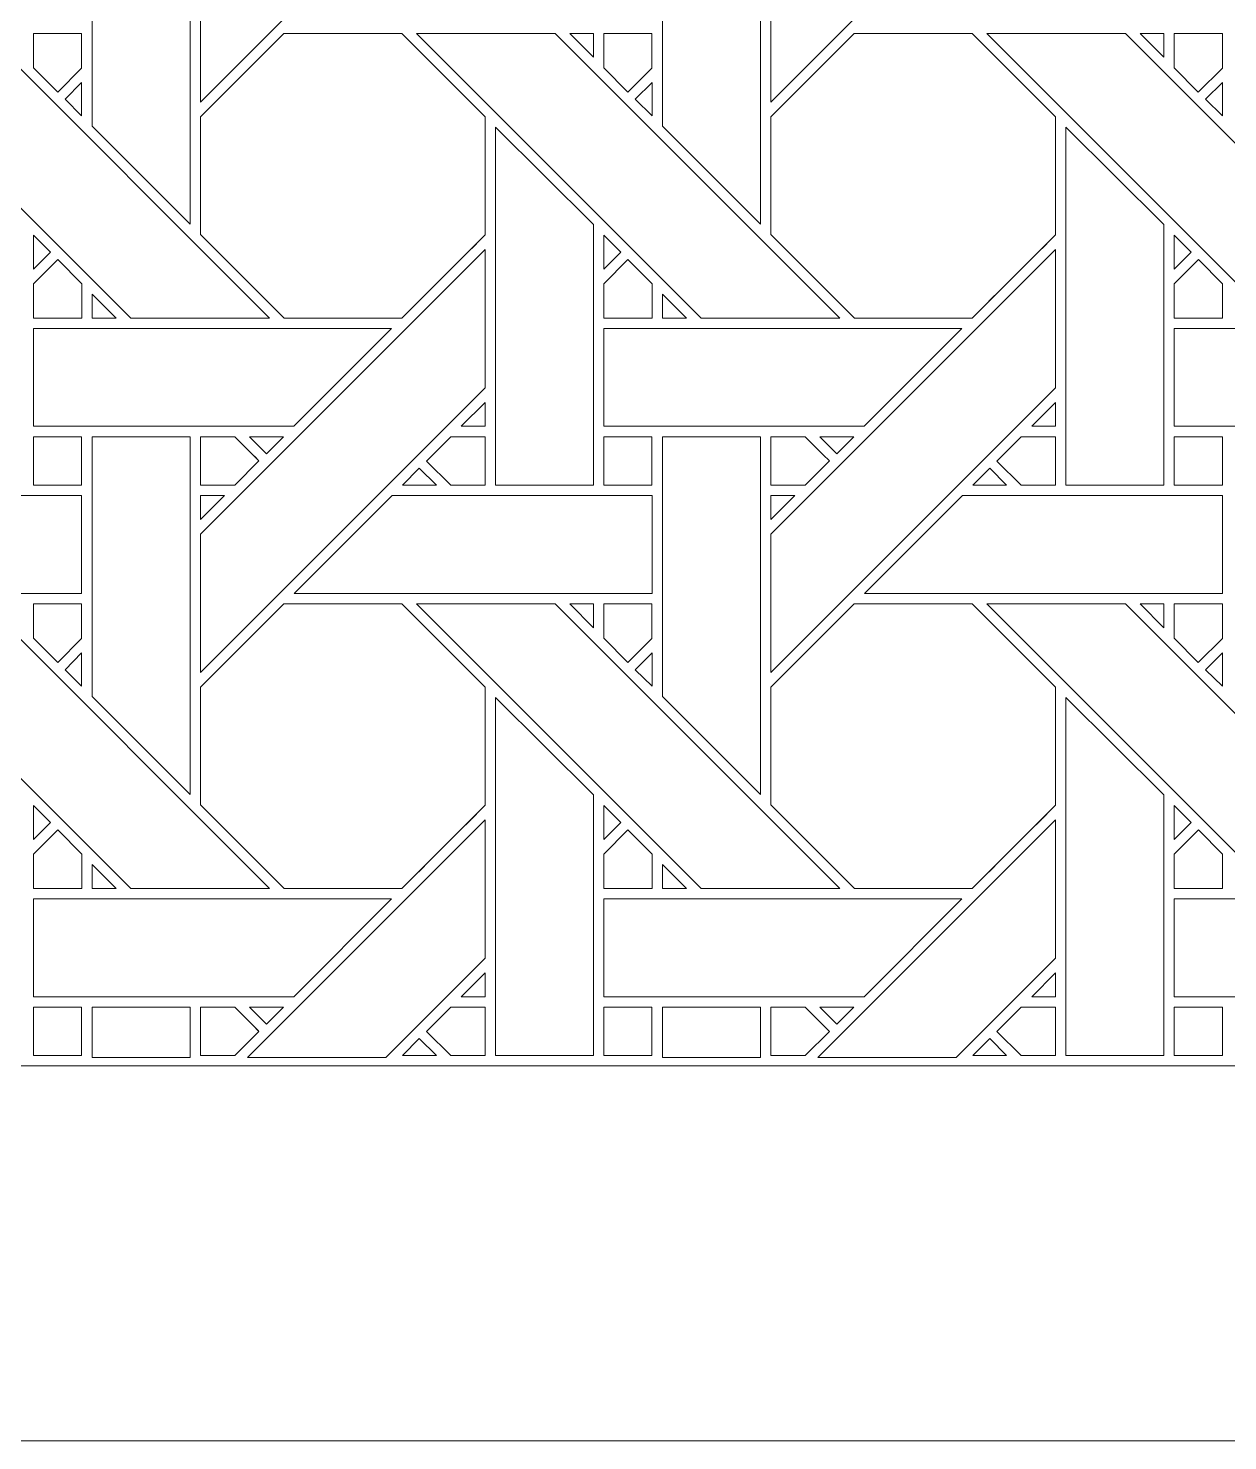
# Model space of a CAD drawing. Header units: inches. Extents: x 4.4 to 20.4, y 5.1 to 13.1.
# Drawn here: x 10.436 to 12.432, y 5.095 to 7.444 of the extents above; entities that cross this region are included whole.
import ezdxf

# ---------------------------------------------------------------- set-up
doc = ezdxf.new("R2010")
doc.units = ezdxf.units.IN
doc.header["$MEASUREMENT"] = 0
doc.layers.add('Design', color=7, linetype='Continuous', lineweight=0)

msp = doc.modelspace()

# ---------------------------------------------------------------- linework, layer by layer
at = {"layer": 'Design'}
for points, knots in [([(4.3829, 13.0948), (4.3829, 13.0948), (4.3829, 5.0948), (4.3829, 5.0948), (4.3829, 5.0948), (20.3829, 5.0948), (20.3829, 5.0948), (20.3829, 5.0948), (20.3829, 13.0948), (20.3829, 13.0948), (20.3829, 13.0948), (4.3829, 13.0948), (4.3829, 13.0948)], [0, 0, 0, 0, 1, 1, 1, 2, 2, 2, 3, 3, 3, 4, 4, 4, 4]), ([(5.0119, 5.7183), (5.0119, 5.7183), (19.7539, 5.7183), (19.7539, 5.7183), (19.7539, 5.7183), (19.7539, 12.4753), (19.7539, 12.4753), (19.7539, 12.4753), (5.0119, 12.4753), (5.0119, 12.4753), (5.0119, 12.4753), (5.0119, 5.7183), (5.0119, 5.7183)], [0, 0, 0, 0, 1, 1, 1, 2, 2, 2, 3, 3, 3, 4, 4, 4, 4]), ([(10.7229, 7.5515), (10.7229, 7.5515), (11.1966, 8.025), (11.1966, 8.025), (11.1966, 8.025), (11.1966, 7.795), (11.1966, 7.795), (11.1966, 7.795), (10.7229, 7.3214), (10.7229, 7.3214), (10.7229, 7.3214), (10.7229, 7.5515), (10.7229, 7.5515)], [0, 0, 0, 0, 1, 1, 1, 2, 2, 2, 3, 3, 3, 4, 4, 4, 4]), ([(11.6717, 7.5514), (11.6717, 7.5514), (12.1453, 8.025), (12.1453, 8.025), (12.1453, 8.025), (12.1453, 7.795), (12.1453, 7.795), (12.1453, 7.795), (11.6717, 7.3213), (11.6717, 7.3213), (11.6717, 7.3213), (11.6717, 7.5514), (11.6717, 7.5514)], [0, 0, 0, 0, 1, 1, 1, 2, 2, 2, 3, 3, 3, 4, 4, 4, 4]), ([(10.7058, 7.7136), (10.7058, 7.7136), (10.7058, 7.1184), (10.7058, 7.1184), (10.7058, 7.1184), (10.5429, 7.2814), (10.5429, 7.2814), (10.5429, 7.2814), (10.5429, 7.7136), (10.5429, 7.7136), (10.5429, 7.7136), (10.7058, 7.7136), (10.7058, 7.7136)], [0, 0, 0, 0, 1, 1, 1, 2, 2, 2, 3, 3, 3, 4, 4, 4, 4]), ([(11.6545, 7.7136), (11.6545, 7.7136), (11.6545, 7.1184), (11.6545, 7.1184), (11.6545, 7.1184), (11.4916, 7.2814), (11.4916, 7.2814), (11.4916, 7.2814), (11.4916, 7.7136), (11.4916, 7.7136), (11.4916, 7.7136), (11.6545, 7.7136), (11.6545, 7.7136)], [0, 0, 0, 0, 1, 1, 1, 2, 2, 2, 3, 3, 3, 4, 4, 4, 4]), ([(10.1334, 7.4357), (10.1334, 7.4357), (10.3643, 7.4357), (10.3643, 7.4357), (10.3643, 7.4357), (10.8379, 6.962), (10.8379, 6.962), (10.8379, 6.962), (10.6069, 6.962), (10.6069, 6.962), (10.6069, 6.962), (10.1334, 7.4357), (10.1334, 7.4357)], [0, 0, 0, 0, 1, 1, 1, 2, 2, 2, 3, 3, 3, 4, 4, 4, 4]), ([(10.5253, 7.4357), (10.5253, 7.4357), (10.5253, 7.3781), (10.5253, 7.3781), (10.5253, 7.3781), (10.4854, 7.3381), (10.4854, 7.3381), (10.4854, 7.3381), (10.445, 7.3785), (10.445, 7.3785), (10.445, 7.3785), (10.445, 7.4357), (10.445, 7.4357), (10.445, 7.4357), (10.5253, 7.4357), (10.5253, 7.4357)], [0, 0, 0, 0, 1, 1, 1, 2, 2, 2, 3, 3, 3, 4, 4, 4, 5, 5, 5, 5]), ([(10.4854, 7.3381), (10.4854, 7.3381), (10.445, 7.3785), (10.445, 7.3785), (10.445, 7.3785), (10.445, 7.4357), (10.445, 7.4357), (10.445, 7.4357), (10.5253, 7.4357), (10.5253, 7.4357), (10.5253, 7.4357), (10.5253, 7.3781), (10.5253, 7.3781), (10.5253, 7.3781), (10.4854, 7.3381), (10.4854, 7.3381)], [0, 0, 0, 0, 1, 1, 1, 2, 2, 2, 3, 3, 3, 4, 4, 4, 5, 5, 5, 5]), ([(10.7229, 7.1013), (10.7229, 7.1013), (10.7229, 7.297), (10.7229, 7.297), (10.7229, 7.297), (10.8616, 7.4357), (10.8616, 7.4357), (10.8616, 7.4357), (11.0578, 7.4357), (11.0578, 7.4357), (11.0578, 7.4357), (11.1966, 7.297), (11.1966, 7.297), (11.1966, 7.297), (11.1966, 7.1007), (11.1966, 7.1007), (11.1788, 7.0828), (11.0669, 6.9711), (11.0579, 6.962), (11.0579, 6.962), (10.8622, 6.962), (10.8622, 6.962), (10.8622, 6.962), (10.7229, 7.1013), (10.7229, 7.1013)], [0, 0, 0, 0, 1, 1, 1, 2, 2, 2, 3, 3, 3, 4, 4, 4, 5, 5, 5, 6, 6, 6, 7, 7, 7, 8, 8, 8, 8]), ([(10.7229, 7.1013), (10.7229, 7.1013), (10.7229, 7.297), (10.7229, 7.297), (10.7229, 7.297), (10.8616, 7.4357), (10.8616, 7.4357), (10.8616, 7.4357), (11.0578, 7.4357), (11.0578, 7.4357), (11.0578, 7.4357), (11.1966, 7.297), (11.1966, 7.297), (11.1966, 7.297), (11.1966, 7.1007), (11.1966, 7.1007), (11.1787, 7.0828), (11.0668, 6.971), (11.0579, 6.962), (11.0579, 6.962), (10.8622, 6.962), (10.8622, 6.962), (10.8622, 6.962), (10.7229, 7.1013), (10.7229, 7.1013)], [0, 0, 0, 0, 1, 1, 1, 2, 2, 2, 3, 3, 3, 4, 4, 4, 5, 5, 5, 6, 6, 6, 7, 7, 7, 8, 8, 8, 8]), ([(11.0821, 7.4357), (11.0821, 7.4357), (11.313, 7.4357), (11.313, 7.4357), (11.313, 7.4357), (11.7867, 6.962), (11.7867, 6.962), (11.7867, 6.962), (11.5556, 6.962), (11.5556, 6.962), (11.5556, 6.962), (11.0821, 7.4357), (11.0821, 7.4357)], [0, 0, 0, 0, 1, 1, 1, 2, 2, 2, 3, 3, 3, 4, 4, 4, 4]), ([(11.3766, 7.4357), (11.3766, 7.4357), (11.3766, 7.3959), (11.3766, 7.3959), (11.3766, 7.3959), (11.3372, 7.4357), (11.3372, 7.4357), (11.3372, 7.4357), (11.3766, 7.4357), (11.3766, 7.4357)], [0, 0, 0, 0, 1, 1, 1, 2, 2, 2, 3, 3, 3, 3]), ([(11.474, 7.4357), (11.474, 7.4357), (11.474, 7.3781), (11.474, 7.3781), (11.474, 7.3781), (11.4341, 7.3381), (11.4341, 7.3381), (11.4341, 7.3381), (11.3938, 7.3785), (11.3938, 7.3785), (11.3938, 7.3785), (11.3938, 7.4357), (11.3938, 7.4357), (11.3938, 7.4357), (11.474, 7.4357), (11.474, 7.4357)], [0, 0, 0, 0, 1, 1, 1, 2, 2, 2, 3, 3, 3, 4, 4, 4, 5, 5, 5, 5]), ([(11.4341, 7.3381), (11.4341, 7.3381), (11.3938, 7.3785), (11.3938, 7.3785), (11.3938, 7.3785), (11.3938, 7.4357), (11.3938, 7.4357), (11.3938, 7.4357), (11.474, 7.4357), (11.474, 7.4357), (11.474, 7.4357), (11.474, 7.3781), (11.474, 7.3781), (11.474, 7.3781), (11.4341, 7.3381), (11.4341, 7.3381)], [0, 0, 0, 0, 1, 1, 1, 2, 2, 2, 3, 3, 3, 4, 4, 4, 5, 5, 5, 5]), ([(11.6717, 7.1013), (11.6717, 7.1013), (11.6717, 7.297), (11.6717, 7.297), (11.6717, 7.297), (11.8104, 7.4357), (11.8104, 7.4357), (11.8104, 7.4357), (12.0066, 7.4357), (12.0066, 7.4357), (12.0066, 7.4357), (12.1453, 7.297), (12.1453, 7.297), (12.1453, 7.297), (12.1453, 7.1007), (12.1453, 7.1007), (12.1275, 7.0828), (12.0156, 6.9711), (12.0066, 6.962), (12.0066, 6.962), (11.8109, 6.962), (11.8109, 6.962), (11.8109, 6.962), (11.6717, 7.1013), (11.6717, 7.1013)], [0, 0, 0, 0, 1, 1, 1, 2, 2, 2, 3, 3, 3, 4, 4, 4, 5, 5, 5, 6, 6, 6, 7, 7, 7, 8, 8, 8, 8]), ([(11.6717, 7.1013), (11.6717, 7.1013), (11.6717, 7.297), (11.6717, 7.297), (11.6717, 7.297), (11.8104, 7.4357), (11.8104, 7.4357), (11.8104, 7.4357), (12.0066, 7.4357), (12.0066, 7.4357), (12.0066, 7.4357), (12.1453, 7.297), (12.1453, 7.297), (12.1453, 7.297), (12.1453, 7.1007), (12.1453, 7.1007), (12.1273, 7.0826), (12.0154, 6.9709), (12.0066, 6.962), (12.0066, 6.962), (11.8109, 6.962), (11.8109, 6.962), (11.8109, 6.962), (11.6717, 7.1013), (11.6717, 7.1013)], [0, 0, 0, 0, 1, 1, 1, 2, 2, 2, 3, 3, 3, 4, 4, 4, 5, 5, 5, 6, 6, 6, 7, 7, 7, 8, 8, 8, 8]), ([(12.0308, 7.4357), (12.0308, 7.4357), (12.2618, 7.4357), (12.2618, 7.4357), (12.2618, 7.4357), (12.7354, 6.962), (12.7354, 6.962), (12.7354, 6.962), (12.5044, 6.962), (12.5044, 6.962), (12.5044, 6.962), (12.0308, 7.4357), (12.0308, 7.4357)], [0, 0, 0, 0, 1, 1, 1, 2, 2, 2, 3, 3, 3, 4, 4, 4, 4]), ([(12.3253, 7.4357), (12.3253, 7.4357), (12.3253, 7.3959), (12.3253, 7.3959), (12.3253, 7.3959), (12.2859, 7.4357), (12.2859, 7.4357), (12.2859, 7.4357), (12.3253, 7.4357), (12.3253, 7.4357)], [0, 0, 0, 0, 1, 1, 1, 2, 2, 2, 3, 3, 3, 3]), ([(12.3425, 7.3785), (12.3425, 7.3785), (12.3425, 7.4357), (12.3425, 7.4357), (12.3425, 7.4357), (12.4228, 7.4357), (12.4228, 7.4357), (12.4228, 7.4357), (12.4228, 7.3781), (12.4228, 7.3781), (12.4228, 7.3781), (12.3828, 7.3381), (12.3828, 7.3381), (12.3828, 7.3381), (12.3425, 7.3785), (12.3425, 7.3785)], [0, 0, 0, 0, 1, 1, 1, 2, 2, 2, 3, 3, 3, 4, 4, 4, 5, 5, 5, 5]), ([(12.3828, 7.3381), (12.3828, 7.3381), (12.3425, 7.3785), (12.3425, 7.3785), (12.3425, 7.3785), (12.3425, 7.4357), (12.3425, 7.4357), (12.3425, 7.4357), (12.4228, 7.4357), (12.4228, 7.4357), (12.4228, 7.4357), (12.4228, 7.3781), (12.4228, 7.3781), (12.4228, 7.3781), (12.3828, 7.3381), (12.3828, 7.3381)], [0, 0, 0, 0, 1, 1, 1, 2, 2, 2, 3, 3, 3, 4, 4, 4, 5, 5, 5, 5]), ([(10.5253, 7.3538), (10.5253, 7.3538), (10.5253, 7.2987), (10.5253, 7.2987), (10.5253, 7.2987), (10.4976, 7.3261), (10.4976, 7.3261), (10.4976, 7.3261), (10.5253, 7.3538), (10.5253, 7.3538)], [0, 0, 0, 0, 1, 1, 1, 2, 2, 2, 3, 3, 3, 3]), ([(11.4741, 7.3538), (11.4741, 7.3538), (11.4741, 7.2987), (11.4741, 7.2987), (11.4741, 7.2987), (11.4463, 7.3261), (11.4463, 7.3261), (11.4463, 7.3261), (11.4741, 7.3538), (11.4741, 7.3538)], [0, 0, 0, 0, 1, 1, 1, 2, 2, 2, 3, 3, 3, 3]), ([(12.4228, 7.3539), (12.4228, 7.3539), (12.4228, 7.2987), (12.4228, 7.2987), (12.4228, 7.2987), (12.395, 7.3261), (12.395, 7.3261), (12.395, 7.3261), (12.4228, 7.3539), (12.4228, 7.3539)], [0, 0, 0, 0, 1, 1, 1, 2, 2, 2, 3, 3, 3, 3]), ([(11.3765, 7.1177), (11.3765, 7.1177), (11.3765, 6.684), (11.3765, 6.684), (11.3765, 6.684), (11.2137, 6.684), (11.2137, 6.684), (11.2137, 6.684), (11.2137, 7.2799), (11.2137, 7.2799), (11.2137, 7.2799), (11.3765, 7.1177), (11.3765, 7.1177)], [0, 0, 0, 0, 1, 1, 1, 2, 2, 2, 3, 3, 3, 4, 4, 4, 4]), ([(12.3252, 7.1177), (12.3252, 7.1177), (12.3252, 6.684), (12.3252, 6.684), (12.3252, 6.684), (12.1625, 6.684), (12.1625, 6.684), (12.1625, 6.684), (12.1625, 7.2799), (12.1625, 7.2799), (12.1625, 7.2799), (12.3252, 7.1177), (12.3252, 7.1177)], [0, 0, 0, 0, 1, 1, 1, 2, 2, 2, 3, 3, 3, 4, 4, 4, 4]), ([(10.4451, 7.0435), (10.4451, 7.0435), (10.4451, 7.1002), (10.4451, 7.1002), (10.4451, 7.1002), (10.4733, 7.0717), (10.4733, 7.0717), (10.4733, 7.0717), (10.4451, 7.0435), (10.4451, 7.0435)], [0, 0, 0, 0, 1, 1, 1, 2, 2, 2, 3, 3, 3, 3]), ([(11.3938, 7.0435), (11.3938, 7.0435), (11.3938, 7.1002), (11.3938, 7.1002), (11.3938, 7.1002), (11.422, 7.0717), (11.422, 7.0717), (11.422, 7.0717), (11.3938, 7.0435), (11.3938, 7.0435)], [0, 0, 0, 0, 1, 1, 1, 2, 2, 2, 3, 3, 3, 3]), ([(12.3425, 7.0435), (12.3425, 7.0435), (12.3425, 7.1002), (12.3425, 7.1002), (12.3425, 7.1002), (12.3707, 7.0717), (12.3707, 7.0717), (12.3707, 7.0717), (12.3425, 7.0435), (12.3425, 7.0435)], [0, 0, 0, 0, 1, 1, 1, 2, 2, 2, 3, 3, 3, 3]), ([(10.7229, 6.6027), (10.7229, 6.6027), (11.1966, 7.0763), (11.1966, 7.0763), (11.1966, 7.0763), (11.1966, 6.8463), (11.1966, 6.8463), (11.1966, 6.8463), (10.7229, 6.3726), (10.7229, 6.3726), (10.7229, 6.3726), (10.7229, 6.6027), (10.7229, 6.6027)], [0, 0, 0, 0, 1, 1, 1, 2, 2, 2, 3, 3, 3, 4, 4, 4, 4]), ([(11.6717, 6.6027), (11.6717, 6.6027), (12.1453, 7.0763), (12.1453, 7.0763), (12.1453, 7.0763), (12.1453, 6.8463), (12.1453, 6.8463), (12.1453, 6.8463), (11.6717, 6.3726), (11.6717, 6.3726), (11.6717, 6.3726), (11.6717, 6.6027), (11.6717, 6.6027)], [0, 0, 0, 0, 1, 1, 1, 2, 2, 2, 3, 3, 3, 4, 4, 4, 4]), ([(10.4451, 6.9618), (10.4451, 6.9618), (10.4451, 7.0191), (10.4451, 7.0191), (10.4451, 7.0191), (10.4854, 7.0594), (10.4854, 7.0594), (10.4854, 7.0594), (10.5257, 7.0191), (10.5257, 7.0191), (10.5257, 7.0191), (10.5257, 6.9618), (10.5257, 6.9618), (10.5257, 6.9618), (10.4451, 6.9618), (10.4451, 6.9618)], [0, 0, 0, 0, 1, 1, 1, 2, 2, 2, 3, 3, 3, 4, 4, 4, 5, 5, 5, 5]), ([(10.4451, 6.9618), (10.4451, 6.9618), (10.4451, 7.0191), (10.4451, 7.0191), (10.4451, 7.0191), (10.4854, 7.0594), (10.4854, 7.0594), (10.4854, 7.0594), (10.5257, 7.0191), (10.5257, 7.0191), (10.5257, 7.0191), (10.5257, 6.9618), (10.5257, 6.9618), (10.5257, 6.9618), (10.4451, 6.9618), (10.4451, 6.9618)], [0, 0, 0, 0, 1, 1, 1, 2, 2, 2, 3, 3, 3, 4, 4, 4, 5, 5, 5, 5]), ([(11.3938, 6.9618), (11.3938, 6.9618), (11.3938, 7.0191), (11.3938, 7.0191), (11.3938, 7.0191), (11.4341, 7.0594), (11.4341, 7.0594), (11.4341, 7.0594), (11.4745, 7.0191), (11.4745, 7.0191), (11.4745, 7.0191), (11.4745, 6.9618), (11.4745, 6.9618), (11.4745, 6.9618), (11.3938, 6.9618), (11.3938, 6.9618)], [0, 0, 0, 0, 1, 1, 1, 2, 2, 2, 3, 3, 3, 4, 4, 4, 5, 5, 5, 5]), ([(11.3938, 6.9618), (11.3938, 6.9618), (11.3938, 7.0191), (11.3938, 7.0191), (11.3938, 7.0191), (11.4341, 7.0594), (11.4341, 7.0594), (11.4341, 7.0594), (11.4745, 7.0191), (11.4745, 7.0191), (11.4745, 7.0191), (11.4745, 6.9618), (11.4745, 6.9618), (11.4745, 6.9618), (11.3938, 6.9618), (11.3938, 6.9618)], [0, 0, 0, 0, 1, 1, 1, 2, 2, 2, 3, 3, 3, 4, 4, 4, 5, 5, 5, 5]), ([(12.3425, 6.9618), (12.3425, 6.9618), (12.3425, 7.0191), (12.3425, 7.0191), (12.3425, 7.0191), (12.3829, 7.0594), (12.3829, 7.0594), (12.3829, 7.0594), (12.4232, 7.0191), (12.4232, 7.0191), (12.4232, 7.0191), (12.4232, 6.9618), (12.4232, 6.9618), (12.4232, 6.9618), (12.3425, 6.9618), (12.3425, 6.9618)], [0, 0, 0, 0, 1, 1, 1, 2, 2, 2, 3, 3, 3, 4, 4, 4, 5, 5, 5, 5]), ([(12.3829, 7.0594), (12.3829, 7.0594), (12.4232, 7.0191), (12.4232, 7.0191), (12.4232, 7.0191), (12.4232, 6.9618), (12.4232, 6.9618), (12.4232, 6.9618), (12.3425, 6.9618), (12.3425, 6.9618), (12.3425, 6.9618), (12.3425, 7.0191), (12.3425, 7.0191), (12.3425, 7.0191), (12.3829, 7.0594), (12.3829, 7.0594)], [0, 0, 0, 0, 1, 1, 1, 2, 2, 2, 3, 3, 3, 4, 4, 4, 5, 5, 5, 5]), ([(10.5827, 6.962), (10.5827, 6.962), (10.543, 6.962), (10.543, 6.962), (10.543, 6.962), (10.543, 7.0018), (10.543, 7.0018), (10.543, 7.0018), (10.5827, 6.962), (10.5827, 6.962)], [0, 0, 0, 0, 1, 1, 1, 2, 2, 2, 3, 3, 3, 3]), ([(11.5314, 6.962), (11.5314, 6.962), (11.4917, 6.962), (11.4917, 6.962), (11.4917, 6.962), (11.4917, 7.0018), (11.4917, 7.0018), (11.4917, 7.0018), (11.5314, 6.962), (11.5314, 6.962)], [0, 0, 0, 0, 1, 1, 1, 2, 2, 2, 3, 3, 3, 3]), ([(10.4451, 6.7821), (10.4451, 6.7821), (10.4451, 6.9448), (10.4451, 6.9448), (10.4451, 6.9448), (11.0408, 6.9448), (11.0408, 6.9448), (11.0408, 6.9448), (10.8781, 6.7821), (10.8781, 6.7821), (10.8781, 6.7821), (10.4451, 6.7821), (10.4451, 6.7821)], [0, 0, 0, 0, 1, 1, 1, 2, 2, 2, 3, 3, 3, 4, 4, 4, 4]), ([(11.3938, 6.7821), (11.3938, 6.7821), (11.3938, 6.9448), (11.3938, 6.9448), (11.3938, 6.9448), (11.9895, 6.9448), (11.9895, 6.9448), (11.9895, 6.9448), (11.8268, 6.7821), (11.8268, 6.7821), (11.8268, 6.7821), (11.3938, 6.7821), (11.3938, 6.7821)], [0, 0, 0, 0, 1, 1, 1, 2, 2, 2, 3, 3, 3, 4, 4, 4, 4]), ([(12.3425, 6.7821), (12.3425, 6.7821), (12.3425, 6.9448), (12.3425, 6.9448), (12.3425, 6.9448), (12.9383, 6.9448), (12.9383, 6.9448), (12.9383, 6.9448), (12.7755, 6.7821), (12.7755, 6.7821), (12.7755, 6.7821), (12.3425, 6.7821), (12.3425, 6.7821)], [0, 0, 0, 0, 1, 1, 1, 2, 2, 2, 3, 3, 3, 4, 4, 4, 4]), ([(11.1568, 6.7821), (11.1568, 6.7821), (11.1966, 6.8219), (11.1966, 6.8219), (11.1966, 6.8219), (11.1966, 6.7821), (11.1966, 6.7821), (11.1966, 6.7821), (11.1568, 6.7821), (11.1568, 6.7821)], [0, 0, 0, 0, 1, 1, 1, 2, 2, 2, 3, 3, 3, 3]), ([(12.1056, 6.7821), (12.1056, 6.7821), (12.1453, 6.8219), (12.1453, 6.8219), (12.1453, 6.8219), (12.1453, 6.7821), (12.1453, 6.7821), (12.1453, 6.7821), (12.1056, 6.7821), (12.1056, 6.7821)], [0, 0, 0, 0, 1, 1, 1, 2, 2, 2, 3, 3, 3, 3]), ([(10.4451, 6.684), (10.4451, 6.684), (10.4451, 6.7648), (10.4451, 6.7648), (10.4451, 6.7648), (10.5253, 6.7648), (10.5253, 6.7648), (10.5253, 6.7648), (10.5253, 6.684), (10.5253, 6.684), (10.5253, 6.684), (10.4451, 6.684), (10.4451, 6.684)], [0, 0, 0, 0, 1, 1, 1, 2, 2, 2, 3, 3, 3, 4, 4, 4, 4]), ([(10.4451, 6.7648), (10.4451, 6.7648), (10.5253, 6.7648), (10.5253, 6.7648), (10.5253, 6.7648), (10.5253, 6.684), (10.5253, 6.684), (10.5253, 6.684), (10.4451, 6.684), (10.4451, 6.684), (10.4451, 6.684), (10.4451, 6.7648), (10.4451, 6.7648)], [0, 0, 0, 0, 1, 1, 1, 2, 2, 2, 3, 3, 3, 4, 4, 4, 4]), ([(10.7058, 6.7648), (10.7058, 6.7648), (10.7058, 6.1697), (10.7058, 6.1697), (10.7058, 6.1697), (10.5429, 6.3326), (10.5429, 6.3326), (10.5429, 6.3326), (10.5429, 6.7648), (10.5429, 6.7648), (10.5429, 6.7648), (10.7058, 6.7648), (10.7058, 6.7648)], [0, 0, 0, 0, 1, 1, 1, 2, 2, 2, 3, 3, 3, 4, 4, 4, 4]), ([(10.8203, 6.7245), (10.8203, 6.7245), (10.7799, 6.684), (10.7799, 6.684), (10.7799, 6.684), (10.7229, 6.684), (10.7229, 6.684), (10.7229, 6.684), (10.7229, 6.7648), (10.7229, 6.7648), (10.7229, 6.7648), (10.78, 6.7648), (10.78, 6.7648), (10.7851, 6.7597), (10.8159, 6.7289), (10.8203, 6.7245)], [0, 0, 0, 0, 1, 1, 1, 2, 2, 2, 3, 3, 3, 4, 4, 4, 5, 5, 5, 5]), ([(10.7229, 6.7648), (10.7229, 6.7648), (10.78, 6.7648), (10.78, 6.7648), (10.7855, 6.7594), (10.8203, 6.7245), (10.8203, 6.7245), (10.8203, 6.7245), (10.7799, 6.684), (10.7799, 6.684), (10.7799, 6.684), (10.7229, 6.684), (10.7229, 6.684), (10.7229, 6.684), (10.7229, 6.7648), (10.7229, 6.7648)], [0, 0, 0, 0, 1, 1, 1, 2, 2, 2, 3, 3, 3, 4, 4, 4, 5, 5, 5, 5]), ([(10.8608, 6.7648), (10.8608, 6.7648), (10.8325, 6.7366), (10.8325, 6.7366), (10.8325, 6.7366), (10.8044, 6.7648), (10.8044, 6.7648), (10.8044, 6.7648), (10.8608, 6.7648), (10.8608, 6.7648)], [0, 0, 0, 0, 1, 1, 1, 2, 2, 2, 3, 3, 3, 3]), ([(11.1395, 6.684), (11.1395, 6.684), (11.0991, 6.7244), (11.0991, 6.7244), (11.0991, 6.7244), (11.1396, 6.7648), (11.1396, 6.7648), (11.1396, 6.7648), (11.1966, 6.7648), (11.1966, 6.7648), (11.1966, 6.7648), (11.1966, 6.684), (11.1966, 6.684), (11.1966, 6.684), (11.1395, 6.684), (11.1395, 6.684)], [0, 0, 0, 0, 1, 1, 1, 2, 2, 2, 3, 3, 3, 4, 4, 4, 5, 5, 5, 5]), ([(11.0991, 6.7244), (11.0991, 6.7244), (11.1396, 6.7648), (11.1396, 6.7648), (11.1396, 6.7648), (11.1966, 6.7648), (11.1966, 6.7648), (11.1966, 6.7648), (11.1966, 6.684), (11.1966, 6.684), (11.1966, 6.684), (11.1395, 6.684), (11.1395, 6.684), (11.1395, 6.684), (11.0991, 6.7244), (11.0991, 6.7244)], [0, 0, 0, 0, 1, 1, 1, 2, 2, 2, 3, 3, 3, 4, 4, 4, 5, 5, 5, 5]), ([(11.3938, 6.684), (11.3938, 6.684), (11.3938, 6.7648), (11.3938, 6.7648), (11.3938, 6.7648), (11.474, 6.7648), (11.474, 6.7648), (11.474, 6.7648), (11.474, 6.684), (11.474, 6.684), (11.474, 6.684), (11.3938, 6.684), (11.3938, 6.684)], [0, 0, 0, 0, 1, 1, 1, 2, 2, 2, 3, 3, 3, 4, 4, 4, 4]), ([(11.3938, 6.7648), (11.3938, 6.7648), (11.474, 6.7648), (11.474, 6.7648), (11.474, 6.7648), (11.474, 6.684), (11.474, 6.684), (11.474, 6.684), (11.3938, 6.684), (11.3938, 6.684), (11.3938, 6.684), (11.3938, 6.7648), (11.3938, 6.7648)], [0, 0, 0, 0, 1, 1, 1, 2, 2, 2, 3, 3, 3, 4, 4, 4, 4]), ([(11.6545, 6.7648), (11.6545, 6.7648), (11.6545, 6.1697), (11.6545, 6.1697), (11.6545, 6.1697), (11.4916, 6.3326), (11.4916, 6.3326), (11.4916, 6.3326), (11.4916, 6.7648), (11.4916, 6.7648), (11.4916, 6.7648), (11.6545, 6.7648), (11.6545, 6.7648)], [0, 0, 0, 0, 1, 1, 1, 2, 2, 2, 3, 3, 3, 4, 4, 4, 4]), ([(11.7691, 6.7245), (11.7691, 6.7245), (11.7286, 6.684), (11.7286, 6.684), (11.7286, 6.684), (11.6717, 6.684), (11.6717, 6.684), (11.6717, 6.684), (11.6717, 6.7648), (11.6717, 6.7648), (11.6717, 6.7648), (11.7287, 6.7648), (11.7287, 6.7648), (11.7339, 6.7597), (11.7646, 6.7289), (11.7691, 6.7245)], [0, 0, 0, 0, 1, 1, 1, 2, 2, 2, 3, 3, 3, 4, 4, 4, 5, 5, 5, 5]), ([(11.6717, 6.7648), (11.6717, 6.7648), (11.7287, 6.7648), (11.7287, 6.7648), (11.734, 6.7595), (11.7648, 6.7287), (11.7691, 6.7245), (11.7691, 6.7245), (11.7286, 6.684), (11.7286, 6.684), (11.7286, 6.684), (11.6717, 6.684), (11.6717, 6.684), (11.6717, 6.684), (11.6717, 6.7648), (11.6717, 6.7648)], [0, 0, 0, 0, 1, 1, 1, 2, 2, 2, 3, 3, 3, 4, 4, 4, 5, 5, 5, 5]), ([(11.8096, 6.7648), (11.8096, 6.7648), (11.7813, 6.7366), (11.7813, 6.7366), (11.7813, 6.7366), (11.7531, 6.7648), (11.7531, 6.7648), (11.7531, 6.7648), (11.8096, 6.7648), (11.8096, 6.7648)], [0, 0, 0, 0, 1, 1, 1, 2, 2, 2, 3, 3, 3, 3]), ([(12.0882, 6.684), (12.0882, 6.684), (12.0479, 6.7244), (12.0479, 6.7244), (12.0479, 6.7244), (12.0883, 6.7648), (12.0883, 6.7648), (12.0883, 6.7648), (12.1453, 6.7648), (12.1453, 6.7648), (12.1453, 6.7648), (12.1453, 6.684), (12.1453, 6.684), (12.1453, 6.684), (12.0882, 6.684), (12.0882, 6.684)], [0, 0, 0, 0, 1, 1, 1, 2, 2, 2, 3, 3, 3, 4, 4, 4, 5, 5, 5, 5]), ([(12.0479, 6.7244), (12.0479, 6.7244), (12.0883, 6.7648), (12.0883, 6.7648), (12.0883, 6.7648), (12.1453, 6.7648), (12.1453, 6.7648), (12.1453, 6.7648), (12.1453, 6.684), (12.1453, 6.684), (12.1453, 6.684), (12.0882, 6.684), (12.0882, 6.684), (12.0882, 6.684), (12.0479, 6.7244), (12.0479, 6.7244)], [0, 0, 0, 0, 1, 1, 1, 2, 2, 2, 3, 3, 3, 4, 4, 4, 5, 5, 5, 5]), ([(12.3425, 6.7648), (12.3425, 6.7648), (12.4228, 6.7648), (12.4228, 6.7648), (12.4228, 6.7648), (12.4228, 6.684), (12.4228, 6.684), (12.4228, 6.684), (12.3425, 6.684), (12.3425, 6.684), (12.3425, 6.684), (12.3425, 6.7648), (12.3425, 6.7648)], [0, 0, 0, 0, 1, 1, 1, 2, 2, 2, 3, 3, 3, 4, 4, 4, 4]), ([(12.4228, 6.7648), (12.4228, 6.7648), (12.4228, 6.684), (12.4228, 6.684), (12.4228, 6.684), (12.3425, 6.684), (12.3425, 6.684), (12.3425, 6.684), (12.3425, 6.7648), (12.3425, 6.7648), (12.3425, 6.7648), (12.4228, 6.7648), (12.4228, 6.7648)], [0, 0, 0, 0, 1, 1, 1, 2, 2, 2, 3, 3, 3, 4, 4, 4, 4]), ([(11.1153, 6.684), (11.1153, 6.684), (11.0588, 6.684), (11.0588, 6.684), (11.0588, 6.684), (11.087, 6.7123), (11.087, 6.7123), (11.087, 6.7123), (11.1153, 6.684), (11.1153, 6.684)], [0, 0, 0, 0, 1, 1, 1, 2, 2, 2, 3, 3, 3, 3]), ([(12.064, 6.684), (12.064, 6.684), (12.0075, 6.684), (12.0075, 6.684), (12.0075, 6.684), (12.0358, 6.7123), (12.0358, 6.7123), (12.0358, 6.7123), (12.064, 6.684), (12.064, 6.684)], [0, 0, 0, 0, 1, 1, 1, 2, 2, 2, 3, 3, 3, 3]), ([(9.9301, 6.5041), (9.9301, 6.5041), (10.0929, 6.6669), (10.0929, 6.6669), (10.0929, 6.6669), (10.5253, 6.6669), (10.5253, 6.6669), (10.5253, 6.6669), (10.5253, 6.5041), (10.5253, 6.5041), (10.5253, 6.5041), (9.9301, 6.5041), (9.9301, 6.5041)], [0, 0, 0, 0, 1, 1, 1, 2, 2, 2, 3, 3, 3, 4, 4, 4, 4]), ([(10.7628, 6.6669), (10.7628, 6.6669), (10.7229, 6.6271), (10.7229, 6.6271), (10.7229, 6.6271), (10.7229, 6.6669), (10.7229, 6.6669), (10.7229, 6.6669), (10.7628, 6.6669), (10.7628, 6.6669)], [0, 0, 0, 0, 1, 1, 1, 2, 2, 2, 3, 3, 3, 3]), ([(10.8788, 6.5041), (10.8788, 6.5041), (11.0416, 6.6669), (11.0416, 6.6669), (11.0416, 6.6669), (11.4741, 6.6669), (11.4741, 6.6669), (11.4741, 6.6669), (11.4741, 6.5041), (11.4741, 6.5041), (11.4741, 6.5041), (10.8788, 6.5041), (10.8788, 6.5041)], [0, 0, 0, 0, 1, 1, 1, 2, 2, 2, 3, 3, 3, 4, 4, 4, 4]), ([(11.7115, 6.6669), (11.7115, 6.6669), (11.6717, 6.6271), (11.6717, 6.6271), (11.6717, 6.6271), (11.6717, 6.6669), (11.6717, 6.6669), (11.6717, 6.6669), (11.7115, 6.6669), (11.7115, 6.6669)], [0, 0, 0, 0, 1, 1, 1, 2, 2, 2, 3, 3, 3, 3]), ([(11.8275, 6.5041), (11.8275, 6.5041), (11.9904, 6.6669), (11.9904, 6.6669), (11.9904, 6.6669), (12.4228, 6.6669), (12.4228, 6.6669), (12.4228, 6.6669), (12.4228, 6.5041), (12.4228, 6.5041), (12.4228, 6.5041), (11.8275, 6.5041), (11.8275, 6.5041)], [0, 0, 0, 0, 1, 1, 1, 2, 2, 2, 3, 3, 3, 4, 4, 4, 4]), ([(10.1334, 6.487), (10.1334, 6.487), (10.3643, 6.487), (10.3643, 6.487), (10.3643, 6.487), (10.838, 6.0133), (10.838, 6.0133), (10.838, 6.0133), (10.6069, 6.0133), (10.6069, 6.0133), (10.6069, 6.0133), (10.1334, 6.487), (10.1334, 6.487)], [0, 0, 0, 0, 1, 1, 1, 2, 2, 2, 3, 3, 3, 4, 4, 4, 4]), ([(10.445, 6.487), (10.445, 6.487), (10.5253, 6.487), (10.5253, 6.487), (10.5253, 6.487), (10.5253, 6.4294), (10.5253, 6.4294), (10.5253, 6.4294), (10.4854, 6.3894), (10.4854, 6.3894), (10.4854, 6.3894), (10.445, 6.4297), (10.445, 6.4297), (10.445, 6.4297), (10.445, 6.487), (10.445, 6.487)], [0, 0, 0, 0, 1, 1, 1, 2, 2, 2, 3, 3, 3, 4, 4, 4, 5, 5, 5, 5]), ([(10.4854, 6.3894), (10.4854, 6.3894), (10.445, 6.4297), (10.445, 6.4297), (10.445, 6.4297), (10.445, 6.487), (10.445, 6.487), (10.445, 6.487), (10.5253, 6.487), (10.5253, 6.487), (10.5253, 6.487), (10.5253, 6.4294), (10.5253, 6.4294), (10.5253, 6.4294), (10.4854, 6.3894), (10.4854, 6.3894)], [0, 0, 0, 0, 1, 1, 1, 2, 2, 2, 3, 3, 3, 4, 4, 4, 5, 5, 5, 5]), ([(10.7229, 6.1526), (10.7229, 6.1526), (10.7229, 6.3482), (10.7229, 6.3482), (10.7229, 6.3482), (10.8616, 6.4869), (10.8616, 6.4869), (10.8616, 6.4869), (11.0578, 6.4869), (11.0578, 6.4869), (11.0578, 6.4869), (11.1966, 6.3482), (11.1966, 6.3482), (11.1966, 6.3482), (11.1966, 6.152), (11.1966, 6.152), (11.1788, 6.1341), (11.0669, 6.0223), (11.0579, 6.0133), (11.0579, 6.0133), (10.8622, 6.0133), (10.8622, 6.0133), (10.8622, 6.0133), (10.7229, 6.1526), (10.7229, 6.1526)], [0, 0, 0, 0, 1, 1, 1, 2, 2, 2, 3, 3, 3, 4, 4, 4, 5, 5, 5, 6, 6, 6, 7, 7, 7, 8, 8, 8, 8]), ([(10.8622, 6.0133), (10.8622, 6.0133), (10.7229, 6.1526), (10.7229, 6.1526), (10.7229, 6.1526), (10.7229, 6.3482), (10.7229, 6.3482), (10.7229, 6.3482), (10.8616, 6.4869), (10.8616, 6.4869), (10.8616, 6.4869), (11.0578, 6.4869), (11.0578, 6.4869), (11.0578, 6.4869), (11.1966, 6.3482), (11.1966, 6.3482), (11.1966, 6.3482), (11.1966, 6.152), (11.1966, 6.152), (11.1786, 6.1339), (11.0667, 6.0222), (11.0579, 6.0133), (11.0579, 6.0133), (10.8622, 6.0133), (10.8622, 6.0133)], [0, 0, 0, 0, 1, 1, 1, 2, 2, 2, 3, 3, 3, 4, 4, 4, 5, 5, 5, 6, 6, 6, 7, 7, 7, 8, 8, 8, 8]), ([(11.0821, 6.487), (11.0821, 6.487), (11.313, 6.487), (11.313, 6.487), (11.313, 6.487), (11.7867, 6.0133), (11.7867, 6.0133), (11.7867, 6.0133), (11.5556, 6.0133), (11.5556, 6.0133), (11.5556, 6.0133), (11.0821, 6.487), (11.0821, 6.487)], [0, 0, 0, 0, 1, 1, 1, 2, 2, 2, 3, 3, 3, 4, 4, 4, 4]), ([(11.3766, 6.487), (11.3766, 6.487), (11.3766, 6.4471), (11.3766, 6.4471), (11.3766, 6.4471), (11.3372, 6.487), (11.3372, 6.487), (11.3372, 6.487), (11.3766, 6.487), (11.3766, 6.487)], [0, 0, 0, 0, 1, 1, 1, 2, 2, 2, 3, 3, 3, 3]), ([(11.3938, 6.487), (11.3938, 6.487), (11.474, 6.487), (11.474, 6.487), (11.474, 6.487), (11.474, 6.4294), (11.474, 6.4294), (11.474, 6.4294), (11.4341, 6.3894), (11.4341, 6.3894), (11.4341, 6.3894), (11.3938, 6.4297), (11.3938, 6.4297), (11.3938, 6.4297), (11.3938, 6.487), (11.3938, 6.487)], [0, 0, 0, 0, 1, 1, 1, 2, 2, 2, 3, 3, 3, 4, 4, 4, 5, 5, 5, 5]), ([(11.4341, 6.3894), (11.4341, 6.3894), (11.3938, 6.4297), (11.3938, 6.4297), (11.3938, 6.4297), (11.3938, 6.487), (11.3938, 6.487), (11.3938, 6.487), (11.474, 6.487), (11.474, 6.487), (11.474, 6.487), (11.474, 6.4294), (11.474, 6.4294), (11.474, 6.4294), (11.4341, 6.3894), (11.4341, 6.3894)], [0, 0, 0, 0, 1, 1, 1, 2, 2, 2, 3, 3, 3, 4, 4, 4, 5, 5, 5, 5]), ([(11.6717, 6.1526), (11.6717, 6.1526), (11.6717, 6.3482), (11.6717, 6.3482), (11.6717, 6.3482), (11.8104, 6.4869), (11.8104, 6.4869), (11.8104, 6.4869), (12.0066, 6.4869), (12.0066, 6.4869), (12.0066, 6.4869), (12.1453, 6.3482), (12.1453, 6.3482), (12.1453, 6.3482), (12.1453, 6.152), (12.1453, 6.152), (12.1275, 6.1341), (12.0156, 6.0223), (12.0066, 6.0133), (12.0066, 6.0133), (11.8109, 6.0133), (11.8109, 6.0133), (11.8109, 6.0133), (11.6717, 6.1526), (11.6717, 6.1526)], [0, 0, 0, 0, 1, 1, 1, 2, 2, 2, 3, 3, 3, 4, 4, 4, 5, 5, 5, 6, 6, 6, 7, 7, 7, 8, 8, 8, 8]), ([(11.8109, 6.0133), (11.8109, 6.0133), (11.6717, 6.1526), (11.6717, 6.1526), (11.6717, 6.1526), (11.6717, 6.3482), (11.6717, 6.3482), (11.6717, 6.3482), (11.8104, 6.4869), (11.8104, 6.4869), (11.8104, 6.4869), (12.0066, 6.4869), (12.0066, 6.4869), (12.0066, 6.4869), (12.1453, 6.3482), (12.1453, 6.3482), (12.1453, 6.3482), (12.1453, 6.152), (12.1453, 6.152), (12.1274, 6.1339), (12.0155, 6.0222), (12.0066, 6.0133), (12.0066, 6.0133), (11.8109, 6.0133), (11.8109, 6.0133)], [0, 0, 0, 0, 1, 1, 1, 2, 2, 2, 3, 3, 3, 4, 4, 4, 5, 5, 5, 6, 6, 6, 7, 7, 7, 8, 8, 8, 8]), ([(12.0308, 6.487), (12.0308, 6.487), (12.2618, 6.487), (12.2618, 6.487), (12.2618, 6.487), (12.7354, 6.0133), (12.7354, 6.0133), (12.7354, 6.0133), (12.5044, 6.0133), (12.5044, 6.0133), (12.5044, 6.0133), (12.0308, 6.487), (12.0308, 6.487)], [0, 0, 0, 0, 1, 1, 1, 2, 2, 2, 3, 3, 3, 4, 4, 4, 4]), ([(12.3253, 6.487), (12.3253, 6.487), (12.3253, 6.4471), (12.3253, 6.4471), (12.3253, 6.4471), (12.2859, 6.487), (12.2859, 6.487), (12.2859, 6.487), (12.3253, 6.487), (12.3253, 6.487)], [0, 0, 0, 0, 1, 1, 1, 2, 2, 2, 3, 3, 3, 3]), ([(12.3425, 6.487), (12.3425, 6.487), (12.4228, 6.487), (12.4228, 6.487), (12.4228, 6.487), (12.4228, 6.4294), (12.4228, 6.4294), (12.4228, 6.4294), (12.3828, 6.3894), (12.3828, 6.3894), (12.3828, 6.3894), (12.3425, 6.4297), (12.3425, 6.4297), (12.3425, 6.4297), (12.3425, 6.487), (12.3425, 6.487)], [0, 0, 0, 0, 1, 1, 1, 2, 2, 2, 3, 3, 3, 4, 4, 4, 5, 5, 5, 5]), ([(12.3828, 6.3894), (12.3828, 6.3894), (12.3425, 6.4297), (12.3425, 6.4297), (12.3425, 6.4297), (12.3425, 6.487), (12.3425, 6.487), (12.3425, 6.487), (12.4228, 6.487), (12.4228, 6.487), (12.4228, 6.487), (12.4228, 6.4294), (12.4228, 6.4294), (12.4228, 6.4294), (12.3828, 6.3894), (12.3828, 6.3894)], [0, 0, 0, 0, 1, 1, 1, 2, 2, 2, 3, 3, 3, 4, 4, 4, 5, 5, 5, 5]), ([(10.5253, 6.4051), (10.5253, 6.4051), (10.5253, 6.35), (10.5253, 6.35), (10.5253, 6.35), (10.4976, 6.3773), (10.4976, 6.3773), (10.4976, 6.3773), (10.5253, 6.4051), (10.5253, 6.4051)], [0, 0, 0, 0, 1, 1, 1, 2, 2, 2, 3, 3, 3, 3]), ([(11.4741, 6.4051), (11.4741, 6.4051), (11.4741, 6.35), (11.4741, 6.35), (11.4741, 6.35), (11.4463, 6.3773), (11.4463, 6.3773), (11.4463, 6.3773), (11.4741, 6.4051), (11.4741, 6.4051)], [0, 0, 0, 0, 1, 1, 1, 2, 2, 2, 3, 3, 3, 3]), ([(12.4228, 6.4051), (12.4228, 6.4051), (12.4228, 6.35), (12.4228, 6.35), (12.4228, 6.35), (12.395, 6.3773), (12.395, 6.3773), (12.395, 6.3773), (12.4228, 6.4051), (12.4228, 6.4051)], [0, 0, 0, 0, 1, 1, 1, 2, 2, 2, 3, 3, 3, 3]), ([(11.3765, 5.7353), (11.3765, 5.7353), (11.2137, 5.7353), (11.2137, 5.7353), (11.2137, 5.7353), (11.2137, 6.3311), (11.2137, 6.3311), (11.2137, 6.3311), (11.3765, 6.169), (11.3765, 6.169), (11.3765, 6.169), (11.3765, 5.7353), (11.3765, 5.7353)], [0, 0, 0, 0, 1, 1, 1, 2, 2, 2, 3, 3, 3, 4, 4, 4, 4]), ([(12.3252, 5.7353), (12.3252, 5.7353), (12.1625, 5.7353), (12.1625, 5.7353), (12.1625, 5.7353), (12.1625, 6.3311), (12.1625, 6.3311), (12.1625, 6.3311), (12.3252, 6.169), (12.3252, 6.169), (12.3252, 6.169), (12.3252, 5.7353), (12.3252, 5.7353)], [0, 0, 0, 0, 1, 1, 1, 2, 2, 2, 3, 3, 3, 4, 4, 4, 4]), ([(10.4733, 6.1229), (10.4733, 6.1229), (10.4451, 6.0947), (10.4451, 6.0947), (10.4451, 6.0947), (10.4451, 6.1515), (10.4451, 6.1515), (10.4451, 6.1515), (10.4733, 6.1229), (10.4733, 6.1229)], [0, 0, 0, 0, 1, 1, 1, 2, 2, 2, 3, 3, 3, 3]), ([(11.422, 6.1229), (11.422, 6.1229), (11.3938, 6.0947), (11.3938, 6.0947), (11.3938, 6.0947), (11.3938, 6.1515), (11.3938, 6.1515), (11.3938, 6.1515), (11.422, 6.1229), (11.422, 6.1229)], [0, 0, 0, 0, 1, 1, 1, 2, 2, 2, 3, 3, 3, 3]), ([(12.3707, 6.1229), (12.3707, 6.1229), (12.3425, 6.0947), (12.3425, 6.0947), (12.3425, 6.0947), (12.3425, 6.1515), (12.3425, 6.1515), (12.3425, 6.1515), (12.3707, 6.1229), (12.3707, 6.1229)], [0, 0, 0, 0, 1, 1, 1, 2, 2, 2, 3, 3, 3, 3]), ([(10.4451, 6.0131), (10.4451, 6.0131), (10.4451, 6.0704), (10.4451, 6.0704), (10.4451, 6.0704), (10.4854, 6.1107), (10.4854, 6.1107), (10.4854, 6.1107), (10.5257, 6.0704), (10.5257, 6.0704), (10.5257, 6.0704), (10.5257, 6.0131), (10.5257, 6.0131), (10.5257, 6.0131), (10.4451, 6.0131), (10.4451, 6.0131)], [0, 0, 0, 0, 1, 1, 1, 2, 2, 2, 3, 3, 3, 4, 4, 4, 5, 5, 5, 5]), ([(10.4451, 6.0704), (10.4451, 6.0704), (10.4854, 6.1107), (10.4854, 6.1107), (10.4854, 6.1107), (10.5257, 6.0704), (10.5257, 6.0704), (10.5257, 6.0704), (10.5257, 6.0131), (10.5257, 6.0131), (10.5257, 6.0131), (10.4451, 6.0131), (10.4451, 6.0131), (10.4451, 6.0131), (10.4451, 6.0704), (10.4451, 6.0704)], [0, 0, 0, 0, 1, 1, 1, 2, 2, 2, 3, 3, 3, 4, 4, 4, 5, 5, 5, 5]), ([(10.8013, 5.7323), (10.8013, 5.7323), (11.1966, 6.1276), (11.1966, 6.1276), (11.1966, 6.1276), (11.1966, 5.8975), (11.1966, 5.8975), (11.1966, 5.8975), (11.0314, 5.7323), (11.0314, 5.7323), (11.0314, 5.7323), (10.8013, 5.7323), (10.8013, 5.7323)], [0, 0, 0, 0, 1, 1, 1, 2, 2, 2, 3, 3, 3, 4, 4, 4, 4]), ([(11.3938, 6.0131), (11.3938, 6.0131), (11.3938, 6.0704), (11.3938, 6.0704), (11.3938, 6.0704), (11.4341, 6.1107), (11.4341, 6.1107), (11.4341, 6.1107), (11.4745, 6.0704), (11.4745, 6.0704), (11.4745, 6.0704), (11.4745, 6.0131), (11.4745, 6.0131), (11.4745, 6.0131), (11.3938, 6.0131), (11.3938, 6.0131)], [0, 0, 0, 0, 1, 1, 1, 2, 2, 2, 3, 3, 3, 4, 4, 4, 5, 5, 5, 5]), ([(11.3938, 6.0704), (11.3938, 6.0704), (11.4341, 6.1107), (11.4341, 6.1107), (11.4341, 6.1107), (11.4745, 6.0704), (11.4745, 6.0704), (11.4745, 6.0704), (11.4745, 6.0131), (11.4745, 6.0131), (11.4745, 6.0131), (11.3938, 6.0131), (11.3938, 6.0131), (11.3938, 6.0131), (11.3938, 6.0704), (11.3938, 6.0704)], [0, 0, 0, 0, 1, 1, 1, 2, 2, 2, 3, 3, 3, 4, 4, 4, 5, 5, 5, 5]), ([(12.1453, 5.8975), (12.1453, 5.8975), (11.9801, 5.7323), (11.9801, 5.7323), (11.9801, 5.7323), (11.75, 5.7323), (11.75, 5.7323), (11.75, 5.7323), (12.1453, 6.1276), (12.1453, 6.1276), (12.1453, 6.1276), (12.1453, 5.8975), (12.1453, 5.8975)], [0, 0, 0, 0, 1, 1, 1, 2, 2, 2, 3, 3, 3, 4, 4, 4, 4]), ([(12.3425, 6.0131), (12.3425, 6.0131), (12.3425, 6.0704), (12.3425, 6.0704), (12.3425, 6.0704), (12.3829, 6.1107), (12.3829, 6.1107), (12.3829, 6.1107), (12.4232, 6.0704), (12.4232, 6.0704), (12.4232, 6.0704), (12.4232, 6.0131), (12.4232, 6.0131), (12.4232, 6.0131), (12.3425, 6.0131), (12.3425, 6.0131)], [0, 0, 0, 0, 1, 1, 1, 2, 2, 2, 3, 3, 3, 4, 4, 4, 5, 5, 5, 5]), ([(12.3425, 6.0704), (12.3425, 6.0704), (12.3829, 6.1107), (12.3829, 6.1107), (12.3829, 6.1107), (12.4232, 6.0704), (12.4232, 6.0704), (12.4232, 6.0704), (12.4232, 6.0131), (12.4232, 6.0131), (12.4232, 6.0131), (12.3425, 6.0131), (12.3425, 6.0131), (12.3425, 6.0131), (12.3425, 6.0704), (12.3425, 6.0704)], [0, 0, 0, 0, 1, 1, 1, 2, 2, 2, 3, 3, 3, 4, 4, 4, 5, 5, 5, 5]), ([(10.543, 6.0531), (10.543, 6.0531), (10.5827, 6.0133), (10.5827, 6.0133), (10.5827, 6.0133), (10.543, 6.0133), (10.543, 6.0133), (10.543, 6.0133), (10.543, 6.0531), (10.543, 6.0531)], [0, 0, 0, 0, 1, 1, 1, 2, 2, 2, 3, 3, 3, 3]), ([(11.4917, 6.0531), (11.4917, 6.0531), (11.5314, 6.0133), (11.5314, 6.0133), (11.5314, 6.0133), (11.4917, 6.0133), (11.4917, 6.0133), (11.4917, 6.0133), (11.4917, 6.0531), (11.4917, 6.0531)], [0, 0, 0, 0, 1, 1, 1, 2, 2, 2, 3, 3, 3, 3]), ([(10.4451, 5.8334), (10.4451, 5.8334), (10.4451, 5.9961), (10.4451, 5.9961), (10.4451, 5.9961), (11.0408, 5.9961), (11.0408, 5.9961), (11.0408, 5.9961), (10.8781, 5.8334), (10.8781, 5.8334), (10.8781, 5.8334), (10.4451, 5.8334), (10.4451, 5.8334)], [0, 0, 0, 0, 1, 1, 1, 2, 2, 2, 3, 3, 3, 4, 4, 4, 4]), ([(11.3938, 5.8334), (11.3938, 5.8334), (11.3938, 5.9961), (11.3938, 5.9961), (11.3938, 5.9961), (11.9895, 5.9961), (11.9895, 5.9961), (11.9895, 5.9961), (11.8268, 5.8334), (11.8268, 5.8334), (11.8268, 5.8334), (11.3938, 5.8334), (11.3938, 5.8334)], [0, 0, 0, 0, 1, 1, 1, 2, 2, 2, 3, 3, 3, 4, 4, 4, 4]), ([(12.3425, 5.8334), (12.3425, 5.8334), (12.3425, 5.9961), (12.3425, 5.9961), (12.3425, 5.9961), (12.9382, 5.9961), (12.9382, 5.9961), (12.9382, 5.9961), (12.7755, 5.8334), (12.7755, 5.8334), (12.7755, 5.8334), (12.3425, 5.8334), (12.3425, 5.8334)], [0, 0, 0, 0, 1, 1, 1, 2, 2, 2, 3, 3, 3, 4, 4, 4, 4]), ([(11.1966, 5.8334), (11.1966, 5.8334), (11.1568, 5.8334), (11.1568, 5.8334), (11.1568, 5.8334), (11.1966, 5.8732), (11.1966, 5.8732), (11.1966, 5.8732), (11.1966, 5.8334), (11.1966, 5.8334)], [0, 0, 0, 0, 1, 1, 1, 2, 2, 2, 3, 3, 3, 3]), ([(12.1453, 5.8334), (12.1453, 5.8334), (12.1056, 5.8334), (12.1056, 5.8334), (12.1056, 5.8334), (12.1453, 5.8732), (12.1453, 5.8732), (12.1453, 5.8732), (12.1453, 5.8334), (12.1453, 5.8334)], [0, 0, 0, 0, 1, 1, 1, 2, 2, 2, 3, 3, 3, 3]), ([(10.5253, 5.8161), (10.5253, 5.8161), (10.5253, 5.7353), (10.5253, 5.7353), (10.5253, 5.7353), (10.4451, 5.7353), (10.4451, 5.7353), (10.4451, 5.7353), (10.4451, 5.8161), (10.4451, 5.8161), (10.4451, 5.8161), (10.5253, 5.8161), (10.5253, 5.8161)], [0, 0, 0, 0, 1, 1, 1, 2, 2, 2, 3, 3, 3, 4, 4, 4, 4]), ([(10.5253, 5.7353), (10.5253, 5.7353), (10.4451, 5.7353), (10.4451, 5.7353), (10.4451, 5.7353), (10.4451, 5.8161), (10.4451, 5.8161), (10.4451, 5.8161), (10.5253, 5.8161), (10.5253, 5.8161), (10.5253, 5.8161), (10.5253, 5.7353), (10.5253, 5.7353)], [0, 0, 0, 0, 1, 1, 1, 2, 2, 2, 3, 3, 3, 4, 4, 4, 4]), ([(10.7058, 5.7323), (10.7058, 5.7323), (10.5429, 5.7323), (10.5429, 5.7323), (10.5429, 5.7323), (10.5429, 5.8161), (10.5429, 5.8161), (10.5429, 5.8161), (10.7058, 5.8161), (10.7058, 5.8161), (10.7058, 5.8161), (10.7058, 5.7323), (10.7058, 5.7323)], [0, 0, 0, 0, 1, 1, 1, 2, 2, 2, 3, 3, 3, 4, 4, 4, 4]), ([(10.7229, 5.8161), (10.7229, 5.8161), (10.78, 5.8161), (10.78, 5.8161), (10.7851, 5.811), (10.8159, 5.7802), (10.8203, 5.7757), (10.8203, 5.7757), (10.7799, 5.7353), (10.7799, 5.7353), (10.7799, 5.7353), (10.7229, 5.7353), (10.7229, 5.7353), (10.7229, 5.7353), (10.7229, 5.8161), (10.7229, 5.8161)], [0, 0, 0, 0, 1, 1, 1, 2, 2, 2, 3, 3, 3, 4, 4, 4, 5, 5, 5, 5]), ([(10.7229, 5.7353), (10.7229, 5.7353), (10.7229, 5.8161), (10.7229, 5.8161), (10.7229, 5.8161), (10.78, 5.8161), (10.78, 5.8161), (10.7855, 5.8106), (10.8203, 5.7757), (10.8203, 5.7757), (10.8203, 5.7757), (10.7799, 5.7353), (10.7799, 5.7353), (10.7799, 5.7353), (10.7229, 5.7353), (10.7229, 5.7353)], [0, 0, 0, 0, 1, 1, 1, 2, 2, 2, 3, 3, 3, 4, 4, 4, 5, 5, 5, 5]), ([(10.8608, 5.8161), (10.8608, 5.8161), (10.8325, 5.7879), (10.8325, 5.7879), (10.8325, 5.7879), (10.8044, 5.8161), (10.8044, 5.8161), (10.8044, 5.8161), (10.8608, 5.8161), (10.8608, 5.8161)], [0, 0, 0, 0, 1, 1, 1, 2, 2, 2, 3, 3, 3, 3]), ([(11.1396, 5.8161), (11.1396, 5.8161), (11.1966, 5.8161), (11.1966, 5.8161), (11.1966, 5.8161), (11.1966, 5.7353), (11.1966, 5.7353), (11.1966, 5.7353), (11.1395, 5.7353), (11.1395, 5.7353), (11.1395, 5.7353), (11.0991, 5.7757), (11.0991, 5.7757), (11.0991, 5.7757), (11.1396, 5.8161), (11.1396, 5.8161)], [0, 0, 0, 0, 1, 1, 1, 2, 2, 2, 3, 3, 3, 4, 4, 4, 5, 5, 5, 5]), ([(11.1966, 5.7353), (11.1966, 5.7353), (11.1395, 5.7353), (11.1395, 5.7353), (11.1395, 5.7353), (11.0991, 5.7757), (11.0991, 5.7757), (11.0991, 5.7757), (11.1396, 5.8161), (11.1396, 5.8161), (11.1396, 5.8161), (11.1966, 5.8161), (11.1966, 5.8161), (11.1966, 5.8161), (11.1966, 5.7353), (11.1966, 5.7353)], [0, 0, 0, 0, 1, 1, 1, 2, 2, 2, 3, 3, 3, 4, 4, 4, 5, 5, 5, 5]), ([(11.474, 5.8161), (11.474, 5.8161), (11.474, 5.7353), (11.474, 5.7353), (11.474, 5.7353), (11.3938, 5.7353), (11.3938, 5.7353), (11.3938, 5.7353), (11.3938, 5.8161), (11.3938, 5.8161), (11.3938, 5.8161), (11.474, 5.8161), (11.474, 5.8161)], [0, 0, 0, 0, 1, 1, 1, 2, 2, 2, 3, 3, 3, 4, 4, 4, 4]), ([(11.474, 5.7353), (11.474, 5.7353), (11.3938, 5.7353), (11.3938, 5.7353), (11.3938, 5.7353), (11.3938, 5.8161), (11.3938, 5.8161), (11.3938, 5.8161), (11.474, 5.8161), (11.474, 5.8161), (11.474, 5.8161), (11.474, 5.7353), (11.474, 5.7353)], [0, 0, 0, 0, 1, 1, 1, 2, 2, 2, 3, 3, 3, 4, 4, 4, 4]), ([(11.6545, 5.7323), (11.6545, 5.7323), (11.4916, 5.7323), (11.4916, 5.7323), (11.4916, 5.7323), (11.4916, 5.8161), (11.4916, 5.8161), (11.4916, 5.8161), (11.6545, 5.8161), (11.6545, 5.8161), (11.6545, 5.8161), (11.6545, 5.7323), (11.6545, 5.7323)], [0, 0, 0, 0, 1, 1, 1, 2, 2, 2, 3, 3, 3, 4, 4, 4, 4]), ([(11.6717, 5.8161), (11.6717, 5.8161), (11.7287, 5.8161), (11.7287, 5.8161), (11.7339, 5.811), (11.7646, 5.7802), (11.7691, 5.7757), (11.7691, 5.7757), (11.7286, 5.7353), (11.7286, 5.7353), (11.7286, 5.7353), (11.6717, 5.7353), (11.6717, 5.7353), (11.6717, 5.7353), (11.6717, 5.8161), (11.6717, 5.8161)], [0, 0, 0, 0, 1, 1, 1, 2, 2, 2, 3, 3, 3, 4, 4, 4, 5, 5, 5, 5]), ([(11.6717, 5.7353), (11.6717, 5.7353), (11.6717, 5.8161), (11.6717, 5.8161), (11.6717, 5.8161), (11.7287, 5.8161), (11.7287, 5.8161), (11.734, 5.8109), (11.7648, 5.78), (11.7691, 5.7757), (11.7691, 5.7757), (11.7286, 5.7353), (11.7286, 5.7353), (11.7286, 5.7353), (11.6717, 5.7353), (11.6717, 5.7353)], [0, 0, 0, 0, 1, 1, 1, 2, 2, 2, 3, 3, 3, 4, 4, 4, 5, 5, 5, 5]), ([(11.8096, 5.8161), (11.8096, 5.8161), (11.7813, 5.7879), (11.7813, 5.7879), (11.7813, 5.7879), (11.7531, 5.8161), (11.7531, 5.8161), (11.7531, 5.8161), (11.8096, 5.8161), (11.8096, 5.8161)], [0, 0, 0, 0, 1, 1, 1, 2, 2, 2, 3, 3, 3, 3]), ([(12.0883, 5.8161), (12.0883, 5.8161), (12.1453, 5.8161), (12.1453, 5.8161), (12.1453, 5.8161), (12.1453, 5.7353), (12.1453, 5.7353), (12.1453, 5.7353), (12.0882, 5.7353), (12.0882, 5.7353), (12.0882, 5.7353), (12.0479, 5.7757), (12.0479, 5.7757), (12.0479, 5.7757), (12.0883, 5.8161), (12.0883, 5.8161)], [0, 0, 0, 0, 1, 1, 1, 2, 2, 2, 3, 3, 3, 4, 4, 4, 5, 5, 5, 5]), ([(12.1453, 5.7353), (12.1453, 5.7353), (12.0882, 5.7353), (12.0882, 5.7353), (12.0882, 5.7353), (12.0479, 5.7757), (12.0479, 5.7757), (12.0479, 5.7757), (12.0883, 5.8161), (12.0883, 5.8161), (12.0883, 5.8161), (12.1453, 5.8161), (12.1453, 5.8161), (12.1453, 5.8161), (12.1453, 5.7353), (12.1453, 5.7353)], [0, 0, 0, 0, 1, 1, 1, 2, 2, 2, 3, 3, 3, 4, 4, 4, 5, 5, 5, 5]), ([(12.3425, 5.8161), (12.3425, 5.8161), (12.4228, 5.8161), (12.4228, 5.8161), (12.4228, 5.8161), (12.4228, 5.7353), (12.4228, 5.7353), (12.4228, 5.7353), (12.3425, 5.7353), (12.3425, 5.7353), (12.3425, 5.7353), (12.3425, 5.8161), (12.3425, 5.8161)], [0, 0, 0, 0, 1, 1, 1, 2, 2, 2, 3, 3, 3, 4, 4, 4, 4]), ([(12.4228, 5.7353), (12.4228, 5.7353), (12.3425, 5.7353), (12.3425, 5.7353), (12.3425, 5.7353), (12.3425, 5.8161), (12.3425, 5.8161), (12.3425, 5.8161), (12.4228, 5.8161), (12.4228, 5.8161), (12.4228, 5.8161), (12.4228, 5.7353), (12.4228, 5.7353)], [0, 0, 0, 0, 1, 1, 1, 2, 2, 2, 3, 3, 3, 4, 4, 4, 4]), ([(11.0588, 5.7353), (11.0588, 5.7353), (11.087, 5.7636), (11.087, 5.7636), (11.087, 5.7636), (11.1153, 5.7353), (11.1153, 5.7353), (11.1153, 5.7353), (11.0588, 5.7353), (11.0588, 5.7353)], [0, 0, 0, 0, 1, 1, 1, 2, 2, 2, 3, 3, 3, 3]), ([(12.0075, 5.7353), (12.0075, 5.7353), (12.0358, 5.7636), (12.0358, 5.7636), (12.0358, 5.7636), (12.064, 5.7353), (12.064, 5.7353), (12.064, 5.7353), (12.0075, 5.7353), (12.0075, 5.7353)], [0, 0, 0, 0, 1, 1, 1, 2, 2, 2, 3, 3, 3, 3])]:
    msp.add_open_spline(points, degree=3, knots=knots, dxfattribs=at)

doc.saveas('drawing.dxf')
